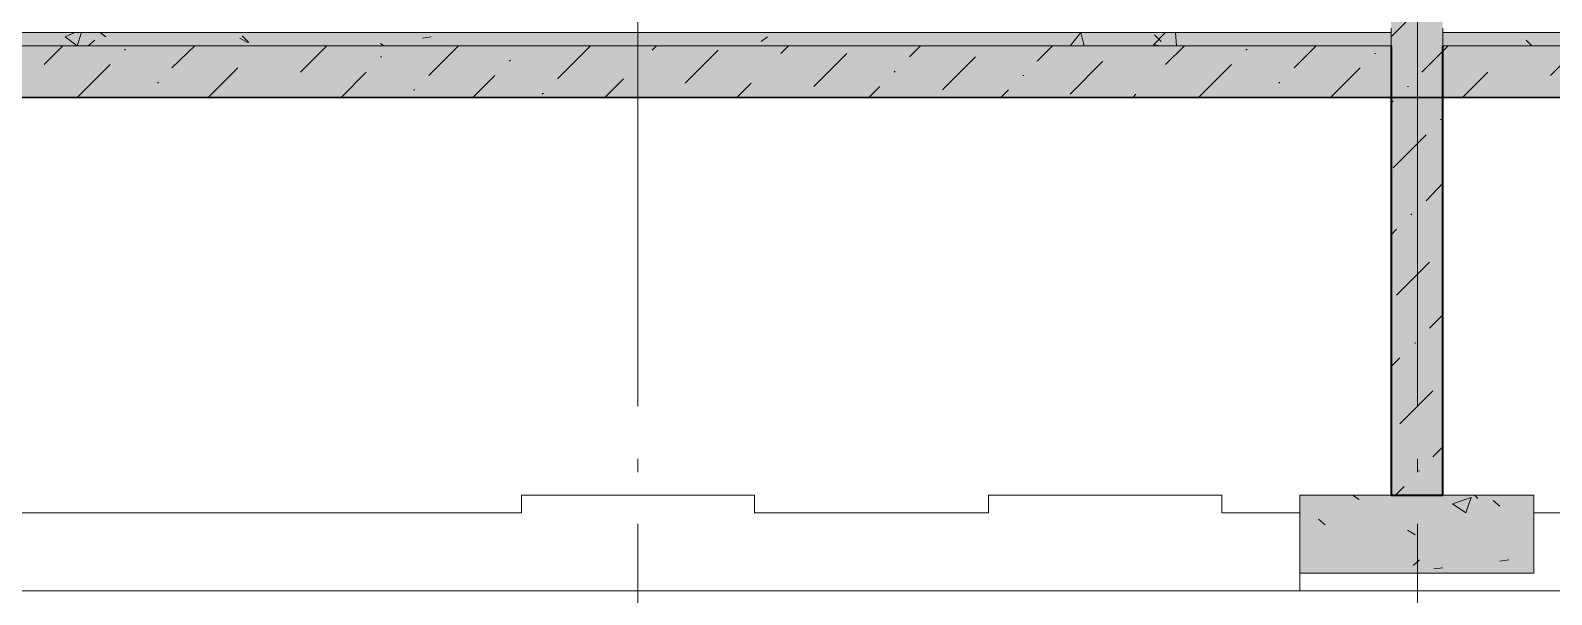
# Model space of a CAD drawing. Header units: millimetres. Extents: x -6983 to 114033, y -5968 to 36007.
# Drawn here: x 86640 to 92497, y -80 to 2094 of the extents above; entities that cross this region are included whole.
import ezdxf

# ---------------------------------------------------------------- set-up
doc = ezdxf.new("R2010")
doc.units = ezdxf.units.MM
doc.layers.add('PDF _Геометрия', color=7, linetype='Continuous')
doc.layers.add('PDF _Сплошная заливка', color=7, linetype='Continuous', true_color=0xffffff)

msp = doc.modelspace()

# ---------------------------------------------------------------- hatches: boundary and pattern name
at = {"layer": 'PDF _Сплошная заливка', "transparency": 33554559}
for points in [[(91878.9, 6335.4), (91878.9, 302.9), (92077.8, 302.9), (92077.8, 6335.4)], [(72380.3, 2034.3), (72380.3, 1835.4), (97179, 1835.4), (97179, 2034.3)], [(91527.5, 302.9), (91527.5, 2.4), (92429.2, 2.4), (92429.2, 302.9)]]:
    msp.add_hatch(color=256, dxfattribs=at).paths.add_polyline_path(points)
h = msp.add_hatch(color=256, dxfattribs=at)
h.paths.add_polyline_path([(91878.9, 2034.3), (91878.9, 2085.1), (86079.3, 2085.1), (86079.3, 2034.3)])
h.paths.add_polyline_path([(92077.8, 2085.1), (92077.8, 2034.3), (96980, 2034.3), (96980, 2085.1)])

# ---------------------------------------------------------------- linework, layer by layer
at = {"layer": 'PDF _Геометрия', "lineweight": 20}
for points in [[(88979.1, 645.8), (88979.1, 2643.9)], [(91980.5, 645.8), (91980.5, 2643.9)], [(88979.1, 391.8), (88979.1, 442.6)], [(91980.5, 391.8), (91980.5, 442.6)], [(88979.1, -1195.7), (88979.1, 192.9)], [(91980.5, -1195.7), (91980.5, 192.9)]]:
    msp.add_lwpolyline(points, dxfattribs=at)
at = {"layer": 'PDF _Геометрия', "lineweight": 9}
for points in [[(91878.9, 2068.2), (91997.4, 2186.7)], [(86079.3, 2085.1), (91878.9, 2085.1), (91878.9, 2102.1), (91878.9, 2085.1), (91878.9, 2034.3), (86079.3, 2034.3), (91878.9, 2034.3), (91878.9, 2085.1)], [(86837, 2085.1), (86820.1, 2034.3), (86773.5, 2068.2), (86811.6, 2085.1)], [(86862.4, 2034.3), (86887.8, 2055.5)], [(86909, 2085.1), (86930.2, 2068.2)], [(87446.6, 2064), (87476.2, 2047)], [(87455.1, 2072.4), (87480.5, 2047)], [(88149.3, 2064), (88183.2, 2068.2)], [(89453.2, 2051.3), (89478.6, 2068.2)], [(90642.8, 2034.3), (90685.1, 2085.1), (90697.8, 2034.3)], [(90994.1, 2034.3), (90964.5, 2038.6), (91011.1, 2085.1)], [(90968.7, 2076.7), (90994.1, 2051.3)], [(91053.4, 2034.3), (91049.2, 2085.1)], [(96979.8, 2085.1), (92077.8, 2085.1), (92077.8, 2034.3), (96979.8, 2034.3), (92077.8, 2034.3), (92077.8, 2085.1), (92077.8, 2102.1), (92077.8, 2085.1)], [(92399.6, 2055.5), (92420.7, 2034.3)], [(86693.1, 1962.4), (86765.1, 2034.3)], [(87002.1, 2017.4), (87006.4, 2021.6)], [(87184.2, 1949.7), (87273.1, 2034.3)], [(87497.4, 2004.7), (87497.4, 2004.7)], [(87679.4, 1932.7), (87781, 2034.3)], [(87988.5, 2042.8), (88001.2, 2034.3)], [(87988.5, 1992), (87992.7, 1992)], [(88174.7, 1920), (88289, 2034.3)], [(88538.8, 2034.3), (88543, 2034.3)], [(88670, 1907.3), (88797, 2034.3)], [(89034.1, 2017.4), (89051, 2034.3)], [(89161.1, 1890.4), (89288.1, 2017.4)], [(89529.4, 2004.7), (89559, 2034.3)], [(89656.4, 1877.7), (89783.4, 2004.7)], [(90024.7, 1992), (90067, 2034.3)], [(90151.7, 1865), (90278.7, 1992)], [(90515.8, 1975.1), (90575, 2034.3)], [(90829, 2034.3), (90829, 2034.3)], [(91011.1, 1962.4), (91083, 2034.3)], [(91320.1, 2017.4), (91324.3, 2021.6)], [(91506.4, 1949.7), (91591, 2034.3)], [(91815.4, 2004.7), (91819.6, 2004.7)], [(92099, 2034.3), (91997.4, 1932.7), (92077.8, 2013.2)], [(92310.7, 1992), (92310.7, 1992)], [(92492.7, 1920), (92607, 2034.3)], [(86820.1, 1835.4), (86947.1, 1962.4)], [(87323.9, 1835.4), (87438.2, 1949.7)], [(87836.1, 1835.4), (87933.4, 1932.7)], [(88483.8, 1975.1), (88488, 1979.3)], [(88979.1, 1962.4), (88979.1, 1962.4)], [(89474.4, 1949.7), (89474.4, 1949.7)], [(89965.4, 1932.7), (89969.7, 1937)], [(90642.8, 1848.1), (90769.8, 1975.1)], [(91138.1, 1835.4), (91265.1, 1962.4)], [(91646.1, 1835.4), (91760.4, 1949.7)], [(92154, 1835.4), (92251.4, 1932.7)], [(87129.1, 1890.4), (87133.4, 1894.6)], [(87624.4, 1877.7), (87624.4, 1877.7)], [(88344.1, 1835.4), (88428.7, 1920)], [(88852.1, 1835.4), (88924, 1907.3)], [(89360.1, 1835.4), (89415.1, 1890.4)], [(89868.1, 1835.4), (89910.4, 1877.7)], [(90460.7, 1920), (90465, 1920)], [(90956, 1907.3), (90956, 1907.3)], [(91447.1, 1890.4), (91451.3, 1894.6)], [(87069.9, 1835.4), (87074.1, 1835.4)], [(88115.5, 1865), (88119.7, 1865)], [(88610.8, 1848.1), (88615, 1852.3)], [(89106.1, 1835.4), (89106.1, 1835.4)], [(90376.1, 1835.4), (90405.7, 1865)], [(90884.1, 1835.4), (90896.8, 1848.1)], [(91392.1, 1835.4), (91392.1, 1835.4)], [(91878.9, 1814.2), (91887.4, 1822.7)], [(92437.7, 1865), (92437.7, 1865)], [(92069.4, 1750.7), (92073.6, 1750.7)], [(91887.4, 1564.4), (92014.3, 1691.4)], [(92014.3, 1437.4), (92077.8, 1505.2)], [(91955.1, 1382.4), (91959.3, 1386.6)], [(91878.9, 1306.2), (91900.1, 1327.4)], [(91900.1, 1073.4), (92027, 1200.4)], [(92027, 946.4), (92077.8, 997.2)], [(91972, 887.1), (91972, 891.4)], [(91878.9, 798.2), (91912.8, 832.1)], [(91912.8, 578.1), (92039.7, 705.1)], [(92039.7, 451.1), (92077.8, 489.2)], [(91984.7, 396.1), (91988.9, 396.1)], [(96979.8, -65.4), (86430.6, -65.4), (86430.6, 235.2), (88530.3, 235.2), (88530.3, 302.9), (89427.8, 302.9), (89427.8, 235.2), (90329.5, 235.2), (90329.5, 302.9), (91227, 302.9), (91227, 235.2), (91527.5, 235.2)], [(91730.7, 302.9), (91756.1, 286)], [(91895.8, 302.9), (91929.7, 336.8)], [(92200.6, 302.9), (92213.3, 290.2)], [(92272.6, 281.8), (92298, 260.6)], [(91599.5, 209.8), (91624.9, 188.6)], [(91942.4, 167.5), (91972, 150.5)], [(91963.6, 32), (91988.9, 53.2)], [(92044, 19.3), (92077.8, 23.5)], [(92298, 48.9), (92331.8, 53.2)]]:
    msp.add_lwpolyline(points, dxfattribs=at)
at = {"layer": 'PDF _Геометрия', "lineweight": 40}
msp.add_lwpolyline([(91878.9, 2034.3), (91878.9, 302.9), (92077.8, 302.9), (92077.8, 2034.3)], dxfattribs=at)
at = {"layer": 'PDF _Геометрия', "lineweight": 9}
for points in [[(91946.6, 1877.7), (91942.4, 1877.7)], [(92187.9, 294.5), (92166.7, 235.2), (92115.9, 269.1)], [(97640.2, -65.4), (97640.2, 2.4), (96738.5, 2.4), (96738.5, 235.2), (92429.2, 235.2), (92429.2, 2.4), (91527.5, 2.4), (91527.5, -65.4)]]:
    msp.add_lwpolyline(points, close=True, dxfattribs=at)
at = {"layer": 'PDF _Геометрия', "lineweight": 18}
for points in [[(91878.9, 1835.4), (86079.3, 1835.4), (86079.3, 235.2)], [(96979.8, 302.9), (96979.8, 1835.4), (92077.8, 1835.4), (92077.8, 302.9)], [(86430.6, 235.2), (86430.6, -65.4), (85528.9, -65.4), (85528.9, 235.2), (86430.6, 235.2), (88530.3, 235.2)], [(89427.8, 235.2), (90329.5, 235.2)], [(91227, 235.2), (91421.7, 235.2)], [(92429.2, 235.2), (96738.5, 235.2)]]:
    msp.add_lwpolyline(points, dxfattribs=at)
at = {"layer": 'PDF _Геометрия', "lineweight": 30}
msp.add_lwpolyline([(86079.3, 1835.4), (96979.8, 1835.4)], dxfattribs=at)
at = {"layer": 'PDF _Геометрия', "lineweight": 18}
msp.add_lwpolyline([(92429.2, 302.9), (91527.5, 302.9), (91527.5, 2.4), (92429.2, 2.4)], close=True, dxfattribs=at)

doc.saveas('drawing.dxf')
